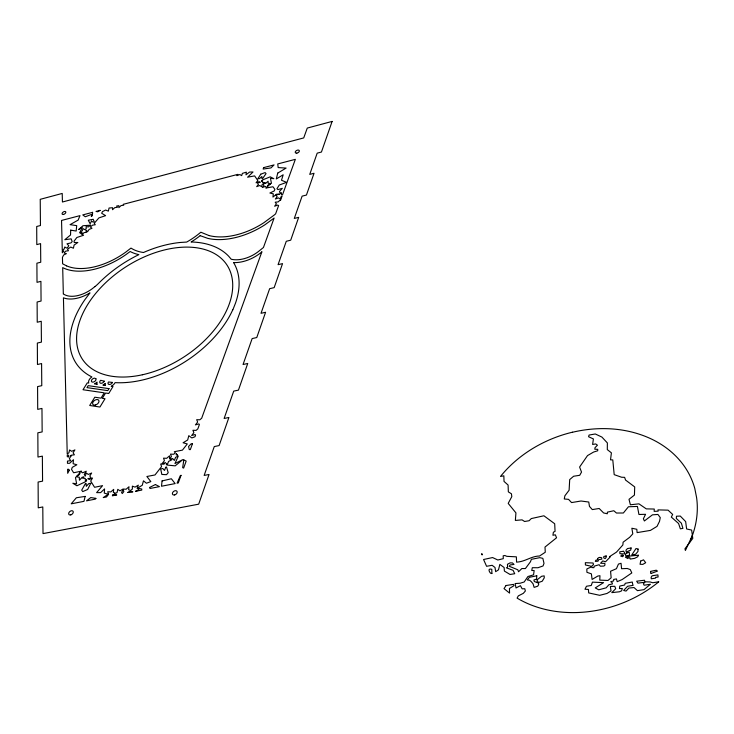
<?xml version="1.0" encoding="UTF-8"?>
<svg xmlns="http://www.w3.org/2000/svg" width="734" height="734" viewBox="0 0 734 734"><rect width="100%" height="100%" fill="white"/><g stroke="black" fill="none" stroke-linecap="round" stroke-linejoin="round"><path stroke-width="1.1" d="M572.548 432.243A112.458 90.071 -19.4 0 1 589.219 429.381A110.825 88.695 -19.4 0 1 638.791 434.042A111.641 89.392 -19.4 0 1 694.786 488.449L696.594 497.606A111.192 89.025 -19.3 0 1 692.41 535.425L685.391 550.491L684.96 548.793L692.786 538.389L691.648 530.067L686.62 528.985L685.657 521.59L680.28 516.066L676.5 516.222L676.298 518.443L681.381 523.195L682.923 528.397L680.354 528.829L678.574 523.498L671.326 517.094L672.665 514.415L668.059 510.158L657.976 509.882L658.132 511.158L654.159 511.359L654.269 509.038L646.278 508.873L638.947 503.836L630.396 504.781L629.001 499.331L634.433 495.074L634.708 486.917L625.551 480.054L624.616 477.339L622.46 477.274A30.177 23.974 -17.4 0 0 621.67 477.265L614.193 474.65L612.789 459.915L610.514 459.833L611.404 452.85L607.302 449.603L607.367 442.932L601.898 437.069L595.283 433.977L589.053 435.051L588.585 436.739L593.402 438.941L592.613 444.446L595.733 443.942L597.43 445.199L595.017 447.676L594.797 449.226L597.751 449.346L597.705 450.777L593.613 452.043L587.521 455.585L579.603 467.035L581.521 472.081L579.713 475.302L573.621 476.238L569.703 479.586L569.107 490.239L564.886 495.78L564.272 498.973L568.538 499.349L571.566 502.579L581.025 501.01L588.751 502.028L589.466 506.405L592.301 509.589L599.183 508.488L603.623 512.947L607.312 513.772L607.357 512.158L613.808 510.736L616.45 513.029L623.359 513.002L628.451 506.763L637.415 506.451L638.947 514.488L645.562 514.305L643.369 518.773L644.388 520.966L652.453 514.828L657.93 514.451L660.27 517.58L659.517 521.342L657.022 526.379L650.434 530.398L637.112 532.609L636.8 529.278L631.855 528.241L632.8 533.857L629.671 537.297L623.102 542.215L622.872 544.949L616.514 552.096L609.477 556.693L610.156 557.042L605.532 561.776L602.761 560.923L600.568 563.253L604.816 563.409L604.963 565.107L603.899 566.061L600.293 566.217L599.173 564.712L594.256 566.153L593.889 567.666L591.888 567.566L591.76 566.015L593.494 564.657L593.09 563.024L585.347 562.684L585.42 564.978L590.475 566.07L590.833 567.125L586.833 568.969L586.916 572.318L591.384 573.85L592.099 579.447L597.806 576.052L599.962 575.713L599.77 580.117L607.981 580.466L611.156 577.786L610.569 571.245L616.432 568.694L618.45 564.07L621.047 563.29L621.56 568.712L627.286 568.483L630.286 569.584L631.8 572.942L622.083 579.594L617.193 581.667L616.432 578.906L613.679 579.447L613.606 580.924L610.734 581.713L612.018 582.475L612.431 583.943L608.881 584.75L606.156 587.833L598.751 589.806L595.256 587.916L603.568 582.64L592.439 582.145L591.246 585.493L586.475 586.246L584.98 589.237L588.42 589.457L588.686 592.916L599.687 595.32L607.018 593.457L611.037 590.925L610.367 586.438L614.798 586.31L615.698 588.723L611.78 592.632L619.45 591.778L621.579 590.852L622.331 588.521L619.432 588.558L619.78 586.035L624.634 585.016L625.23 583.301L632.286 582.025L632.469 583.09A40.93 33.938 -13.3 0 0 632.708 584.319L633.103 585.347L627.561 586.301L623.671 590.466L626.074 591.072L628.891 588.062L634.02 587.53L637.442 590.65L644.002 589.641L650.407 584.255L644.131 585.227L643.379 583.75L644.874 582.236L637.938 583.135L636.662 581.19L644.48 580.236L645.03 581.796L650.03 581.943L652.783 582.75L658.646 581.796M261.882 251.817L201.694 418.197L199.85 419.793L196.684 419.692L197.657 422.068L195.428 424.876L198.859 423.903L199.419 424.481L197.831 428.885L196.088 430.39L192.914 430.271L193.877 432.684L191.638 435.519L195.088 434.546L195.583 435.078L194.987 436.748L191.831 437.941L188.794 435.675L187.693 439.96L183.069 442.767L187.298 443.942L182.436 450.125L174.297 451.713L175.334 452.814L173.655 454.273L170.49 454.117L171.426 456.594L169.582 458.915L169.545 455.832L166.673 458.319L163.517 458.163L164.434 460.649L162.15 463.521L165.655 462.622L163.838 464.2L160.673 464.044L161.59 466.54L155.012 474.953L146.873 476.494L150.828 481.596L146.424 483.238L143.469 480.834L142.249 485.275L137.57 488.119L141.745 489.027L141.763 490.083L135.432 491.321L139.121 490.009L137.084 488.294L138.322 485.156L135.038 487.119L132.359 486.137L132.349 489.064L130.689 490.523L128.633 489.752L129.019 486.725L126.12 489.239L122.991 489.046L119.972 490.844L117.779 489.33L117.11 492.413L115.853 493.248L113.357 492.367L113.706 489.358L110.843 491.899L107.715 491.762L108.604 494.276L106.503 496.955L103.246 497.588L108.219 494.257L104.283 493.11L104.577 488.89L100.622 492.624L96.604 492.633L102.54 485.651L94.576 487.284L90.695 481.054L92.53 478.054L89.19 479.504L87.86 478.568L91.172 478.1L89.814 475.99L91.64 473.008L88.309 474.448L86.217 472.999L85.3 476.118L84.254 474.494L86.263 471.219L82.612 472.797L80.96 471.65L81.437 471.127L73.639 472.769L71.528 469.393L72.29 467.329L76.877 464.769L73.125 463.723L73.483 459.695L69.611 463.292L67.455 463.319L67.482 461.08L70.647 460.686L69.345 458.649L71.161 455.731L70.482 456.034L71.235 455.218L74.391 454.823L73.088 452.795L74.905 449.896L71.638 451.318L69.62 449.933L68.895 452.823L67.225 453.933L63.427 297.802A28.984 17.029 -33.7 0 0 89.988 292.875L84.96 299.564A93.374 58.014 -32.9 0 0 75.455 316.427L75.281 316.859A3.248 1.954 -34.5 0 0 74.877 317.868A92.989 57.775 -32.9 0 0 70.198 346.797L70.547 349.1A93.998 58.408 -32.8 0 0 91.897 376.937A5.799 3.652 -35.5 0 0 88.741 383.047L87.309 382.845L83.015 389.736L104.265 392.837L101.008 398.14L94.796 397.213L89.704 405.471L99.934 407.04L105.017 398.736L102.31 398.333L105.568 393.029L108.733 393.488L113.008 386.497L111.247 386.249A5.844 3.716 -35.2 0 0 115.073 382.634A94.025 58.408 -32.8 0 0 141.157 380.313A93.383 58.023 -32.9 0 0 232.724 309.867M692.391 535.425L690.666 539.82M689.611 542.224L689.822 541.747M270.69 183.647L267.901 185.216L267.479 186.555L271.378 183.023L270.461 178.298L273.865 178.683L270.222 176.839L262.91 179.784L261.377 181.353L262.497 180.335L262.561 182.427L265.148 182.72L263.68 183.546L265.781 183.317L268.094 181.206L268.176 183.307L270.745 183.601M651.333 573.382L657.462 571.107L656.251 570.199L650.581 571.401L650.599 572.08A26.938 22.259 -13 0 0 650.636 572.667L650.884 573.502A12.882 10.615 -15.2 0 0 651.333 573.382M208.878 235.504L200.832 232.219L199.565 233.256A54.527 32.002 -30.9 0 1 186.702 242.064L180.206 242.477A93.778 58.27 -32.9 0 0 164.563 245.229A92.86 57.683 -32.9 0 0 143.488 252.505A54.068 31.727 -30.9 0 1 131.872 248.624L130.982 248.083L125.468 252.34A55.27 31.764 -32.5 0 1 66.574 265.855M200.189 235.66L207.676 238.339A59.592 35.571 -29.2 0 0 264.928 224.778L274.103 218.053L263.442 247.505L258.038 251.826A25.883 15.955 -29.6 0 1 231.238 259.258L228.705 256.267A93.09 57.83 -32.9 0 0 191.124 241.991A57.665 33.847 -30.9 0 0 200.198 235.66M66.565 265.864L63.61 264.323A9.047 5.211 -33.6 0 1 62.601 263.735L62.445 257.368L63.61 255.037L66.427 253.625L64.308 253.074L64.464 252.331L65.766 251.111L68.445 250.762L67.51 249.193L70.721 247.064L73.409 248.23L74.097 245.073L77.832 242.486L74.235 242.514L74.051 241.192L76.841 237.504L83.575 235.256L82.199 234.375L84.061 232.641L86.74 232.274L85.777 230.742L86.199 230.192L87.603 231.669L89.135 229.384L91.979 228.283L90.346 226.962L92.576 225.136L95.255 224.769L94.282 223.255L98.879 217.906L105.613 215.649L101.696 213.264L102.457 211.621L105.632 210.052L108.348 211.135L109.054 208.034L112.55 207.722L112.531 209.722L114.743 207.649L117.44 207.263L116.623 206.052L118.844 205.667L118.835 207.667L121.055 205.593L123.752 205.208L123.165 204.346L237.908 174.353L236.917 175.655L239.88 174.545L241.66 175.619L242.394 173.38L246.358 172.141L245.982 174.83L249.551 172.05L253.028 171.985L247.597 177.197L254.606 175.894L257.808 180.509L256.083 182.794L259.093 181.674L260.258 182.371L257.285 182.748L258.432 184.344L256.698 186.638L259.726 185.518L261.57 186.619L262.286 184.326L263.056 183.895L264.029 185.225L262.295 187.528L265.332 186.408L266.726 187.243L265.836 188.051L272.984 186.757L274.874 189.381L274.149 191.005L269.873 193.024L273.323 193.859L272.929 197.07L276.58 194.198L279.507 194.171L275.929 195.042L277.122 196.684L275.378 199.024L278.461 197.896L280.36 199.033L281.067 196.694L282.021 196.152L280.544 200.254L280.516 199.74L278.168 201.896L275.195 202.199L276.388 203.859L274.644 206.217L277.736 205.08L278.599 205.612L275.617 213.851A19.093 11.588 -28.8 0 1 272.617 216.227L263.827 222.741A55.995 33.425 -29.2 0 1 208.869 235.513M572.538 432.179A111.449 89.209 -19.3 0 0 500.496 476.458L503.836 475.825L504.029 481.412L508.093 485.046L508.341 491.863L511.442 493.808L511.809 496.615L508.194 503.396L515.938 512.892L515.36 520.424L522.058 519.865L524.599 521.498L529.095 520.727L531.288 518.571L543.903 515.782L554.693 523.746L555.06 531.388L553.39 532.205L552.922 535.251L555.363 534.838L556.546 537.783L544.995 547.059L545.279 552.243L539.554 556.005C531.324 556.051 524.966 561.868 516.571 562.125L516.36 556.84L506.818 556.344L504.909 555.51L503.185 555.794L503.276 558.666L497.836 560.005L492.578 557.556L483.568 559.51L486.587 566.29L492.129 565.308L495 567.483L495.661 571.667L498.478 569.841L499.863 564.4L504.111 567.52L504.396 571.08L510.057 574.465L514.736 573.713L513.112 570.346L506.414 567.841L507.589 567.116L507.451 564.29L510.139 562.868L512.479 562.932L514.002 564.455L510.213 564.914L509.222 566.253L517.828 569.786L518.543 571.758L521.874 568.529L525.388 568.575L530.434 561.804L531.37 559.326L539.784 557.656L542.848 558.363L544.004 563.345L543.059 565.951L537.967 567.74L532.315 567.694L531.755 570.465L534.159 570.566L533.554 574.85L527.92 576.52L524.195 581.979L520.14 583.227L515.121 583.548L516.03 587.971L520.434 585.677L522.149 588.833L524.773 588.732L525.361 591.017L523.305 593.356L518.314 595.889L517.103 598.118A111.366 89.163 -19.4 0 0 658.719 581.86M261.772 251.955A29.663 18.286 -29.6 0 1 233.522 262.579M233.568 262.543A93.09 57.839 -32.8 0 1 235.458 303.243L233.219 308.895A3.376 2.165 -31.1 0 1 232.797 309.867M606.146 555.932L606.146 557.335L605.183 558.602L603.697 557.895L603.825 556.482L606.146 555.932M92.521 215.016L91.374 216.438L92.521 215.016M92.567 212.346L92.539 214.044L85.282 216.769L82.758 214.906L92.567 212.346M90.392 225.2L88.392 226.907L86.098 226.623L86.254 228.568L85.41 229.329L84.658 229.632L83.052 228.595L82.254 230.834L79.997 232.183L82.245 227.384L78.694 229.522L82.979 225.733L90.392 225.2M81.878 232.696L81.832 234.146L79.712 232.797L81.878 232.696M70.703 230.155L70.537 234.981L64.803 239.724L71.152 238.853L72.207 241.559L70.959 242.917L67.005 243.798L68.785 245.716L67.629 247.56L66.409 248.055L64.812 246.982L63.986 249.257L62.271 250.285L61.546 220.448L79.988 215.631L78.143 220.099L70.051 224.659L76.703 225.641L76.171 231.036L70.703 230.155M537.242 579.722L537.16 581.805L539.316 582.264L542.242 581.209L544.27 577.814L544.169 575.869L541.619 576.273L537.242 579.722M63.592 251.147L62.335 252.817L62.289 251L63.592 251.147M536.783 575.777L536.582 579.08L533.939 579.988L534.26 581.475L538.582 583.172L538.655 584.668L537.71 586.182L534.132 587.384L533.031 583.741L530.985 581.374L529.664 580.31L527.306 579.897L529.379 577.319L536.783 575.777M638.094 549.087L637.919 551.518L635.552 554.298L631.79 554.904L636.02 548.527L638.094 549.087M176.307 453.86L176.215 454.741L177.564 455.208L176.307 453.86M162.067 480.935L161.508 486.238L175.132 483.587L171.352 478.761L162.067 480.935M166.508 463.567L166.389 464.686L167.581 465.108L175.178 465.851L182.849 459.594L174.949 463.567L178.307 455.998L175.564 457.365L174.371 460.438L172.6 458.511L170.26 459.154L171.94 459.741L168.563 461.42L167.361 464.512L166.508 463.567M183.821 459.924L182.656 467.668L183.647 468.081L186.179 461.08L183.821 459.924M597.641 558.51L597.421 559.859L595.843 560.216L595.32 561.409L598.054 561.198L598.605 559.666L601.816 559.143L601.696 557.748C600.421 557.556 599.201 556.812 597.641 558.51M655.581 577.392L655.462 578.144L651.297 578.796L651.131 577.282L652.168 575.777L657.884 574.878L658.123 576.988L655.581 577.392M631.093 547.968L630.726 550.105L626.185 551.986L626.001 550.151L627.478 548.555L631.093 547.968M640.663 561.079L640.057 564.272L642.828 564.382L645.691 562.712L643.516 559.84L640.663 561.079M86.64 479.908L86.373 481.036L84.988 481.963L76.923 485.77L72.84 483.266L76.62 483.834L75.483 477.614L76.235 476.788L79.272 477.21L79.437 480.238L82.18 477.228L83.97 477.008L82.382 478.073L85.272 478.476L85.428 481.238L86.64 479.908M85.144 496.404L83.97 501.34L71.198 503.827L76.345 497.771L85.144 496.404M79.96 472.733L79.538 474.476L76.492 476.513L79.96 472.733M277.746 173.086L276.287 178.968L283.186 174.784L281.498 180.234L286.544 182.362L279.259 185.032L276.938 188.748L277.911 189.583L282.306 188.326L279.425 191.556L280.305 193.446L281.232 192.592L281.324 194.739L282.489 194.877L295.343 159.342L277.746 163.939L278.168 167.581L286.104 168.077L277.746 173.086M263.607 167.636L263.148 169.068L270.947 167.921L274.066 164.902L263.607 167.636M638.305 555.225L637.791 556.702L634.644 558.354L630.185 559.079L630.066 557.95L629.075 558.106L628.882 556.161L638.305 555.225M332.117 121.422L321.437 152.039L317.189 153.149L309.739 174.389L314.033 173.288L306.445 195.051L302.105 196.152L294.288 218.438L298.674 217.347L290.71 240.192L286.278 241.275L278.067 264.68L282.544 263.616L274.167 287.627L269.644 288.691L261.01 313.308L265.589 312.262L256.772 337.539L252.147 338.576L243.055 364.504L247.734 363.477L238.449 390.121L233.715 391.121L224.127 418.472L228.907 417.472L219.108 445.584L214.273 446.566L204.144 475.439L209.034 474.485L198.685 504.175L43.012 533.6L42.792 506.946L38.251 507.836L38.113 482.036L42.572 481.137L42.361 456.135L37.975 457.043L37.838 432.831L42.159 431.913L41.966 408.434L37.709 409.361L37.581 386.598L41.774 385.662L41.59 363.559L37.462 364.504L37.342 343.062L41.416 342.108L41.242 321.281L37.232 322.235L37.113 302.004L41.067 301.041L40.911 281.361L37.012 282.333L36.902 263.203L40.746 262.231L40.59 243.624L36.801 244.606L36.7 226.494L40.443 225.522L40.232 199.327L62.216 193.437L62.436 202.006L303.72 137.919L307.271 128.074L332.117 121.422M91.539 221.127L90.135 223.723L88.291 220.228L93.19 219.282L94.209 221.723L93.154 222.154L91.539 221.127M181.023 475.338L178.261 482.981L177.068 483.211L180.316 475.66L181.023 475.338M192.473 443.694L190.326 449.612L189.289 449.575L188.555 446.483L191.189 443.786L192.473 443.694M112.669 495.037L112.366 495.808L116.734 494.964L113.917 494.551L114.88 493.899L112.669 495.037M165.719 467.329L164.508 470.43L162.755 468.476L160.682 469.044L161.847 474.439L166.508 474.678L168.205 472.668L166.49 466.943L165.719 467.329M127.909 492.441L132.863 491.817L129.606 491.587L127.909 492.441M90.759 483.33L87.649 489.486L82.749 491.587L81.703 490.156L85.474 483.458L86.135 483.55L86.3 486.33L88.814 483.568L90.759 483.33M69.308 470.2L67.693 473.302L67.601 469.347L68.244 469.127L69.308 470.2M123.202 489.679L121.55 492.45L122.284 493.551L123.844 491.596L123.202 489.679M109.008 388.644L107.797 390.626L86.97 387.616L88.19 385.653L109.008 388.644M260.753 174.187L257.827 178.802L259.561 178.61L261.864 176.518L261.928 178.601L262.515 178.665L266.038 173.619L265.139 172.573L260.753 174.187M506.056 585.512L504.019 588.622L509.57 593.109L509.433 588.475L514.02 585.659L513.497 584.392L506.056 585.512M95.888 498.368L95.328 499.129L86.539 500.836L90.768 497.569L95.888 498.368M491.899 573.373C490.642 574.988 486.165 567.483 491.789 569.29L491.899 573.373M623.469 555.647L622.515 556.702L620.698 556.088L621.982 554.913L623.469 555.647M482.33 554.665C481.642 555.776 481.192 551.592 482.33 554.665M94.989 286.572L91.778 289.077A25.369 14.909 -33.7 0 1 65.198 294.985L63.849 294.261A1.853 1.092 -34.3 0 0 63.335 294.123L62.693 267.607A58.793 33.792 -32.5 0 0 125.826 254.707L130.157 251.505A57.601 33.801 -30.9 0 0 138.9 254.625A93.787 58.28 -32.9 0 0 98.255 283.663A22.882 13.469 -33.6 0 1 94.989 286.572M627.12 552.821L625.524 554.005L625.707 555.895L629.524 555.271L629.212 552.151L627.12 552.821M100.099 210.374L97.75 211.787L96.026 211.438L100.099 210.374M155.415 484.541L149.507 487.504L150.048 488.468L159.462 486.642L155.415 484.541M68.721 456.805L67.299 456.741L67.253 455.052L68.638 455.227L68.721 456.805M627.698 556.354L625.405 557.207L627.919 558.592L627.698 556.354M623.322 551.243L619.744 551.821L619.918 553.665L624.588 553.968L624.423 552.271L623.322 551.243M112.513 382.451L108.513 381.974A2.615 1.661 -35.2 0 0 109.173 384.469A2.615 1.661 -35.2 0 0 112.513 382.451M97.062 384.231L94.53 383.873A5.799 3.652 -35.5 0 0 96.998 382.102A5.826 3.679 -35.3 0 0 97.062 384.231M105.366 385.414L102.898 385.066A5.826 3.679 -35.3 0 0 105.256 383.414A5.844 3.716 -35.2 0 0 105.366 385.414M104.228 381.185L100.668 380.295A2.606 1.651 -35.3 0 0 100.641 383.258A2.606 1.651 -35.3 0 0 104.228 381.185M95.879 378.698L94.539 378.148A2.597 1.633 -35.5 0 0 91.401 380.762A2.597 1.633 -35.5 0 0 94.007 381.827A2.597 1.633 -35.5 0 0 95.879 378.698M174.6 494.945A2.652 1.844 -36.6 0 0 176.958 491.312A2.652 1.844 -36.6 0 0 172.82 492.285A2.652 1.844 -36.6 0 0 174.6 494.945M70.822 514.873A2.615 1.743 -39.3 0 0 73.024 511.24A2.615 1.743 -39.3 0 0 69.042 512.433A2.615 1.743 -39.3 0 0 70.822 514.873M296.811 153.122A2.211 1.303 -27.4 0 0 299.261 150.589A2.211 1.303 -27.4 0 0 295.793 151.103A2.211 1.303 -27.4 0 0 296.811 153.122M63.564 214.411A2.101 1.174 -32.9 0 0 65.739 211.86A2.101 1.174 -32.9 0 0 62.555 212.64A2.101 1.174 -32.9 0 0 63.564 214.411M95.365 405.04A3.597 2.294 -35.9 0 0 98.76 400.314A3.597 2.294 -35.9 0 0 93.255 401.672A3.597 2.294 -35.9 0 0 95.365 405.04M142.378 374.771A86.273 53.6 -32.9 0 0 227.595 266.02A86.273 53.6 -32.9 0 0 94.025 295.49A86.273 53.6 -32.9 0 0 142.378 374.771"/></g></svg>
